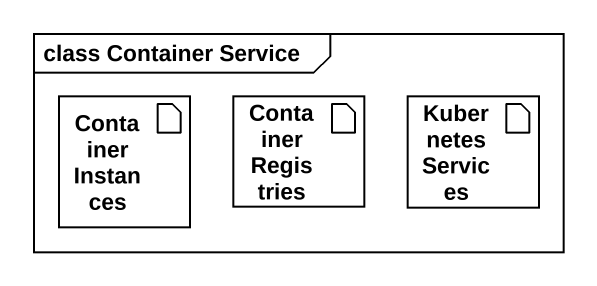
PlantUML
@startuml
mainframe class Container Service
artifact "Container Instances" as Container_Instances
artifact "Container Registries" as Container_Registries
artifact "Kubernetes Services" as Kubernetes_Services
@enduml
